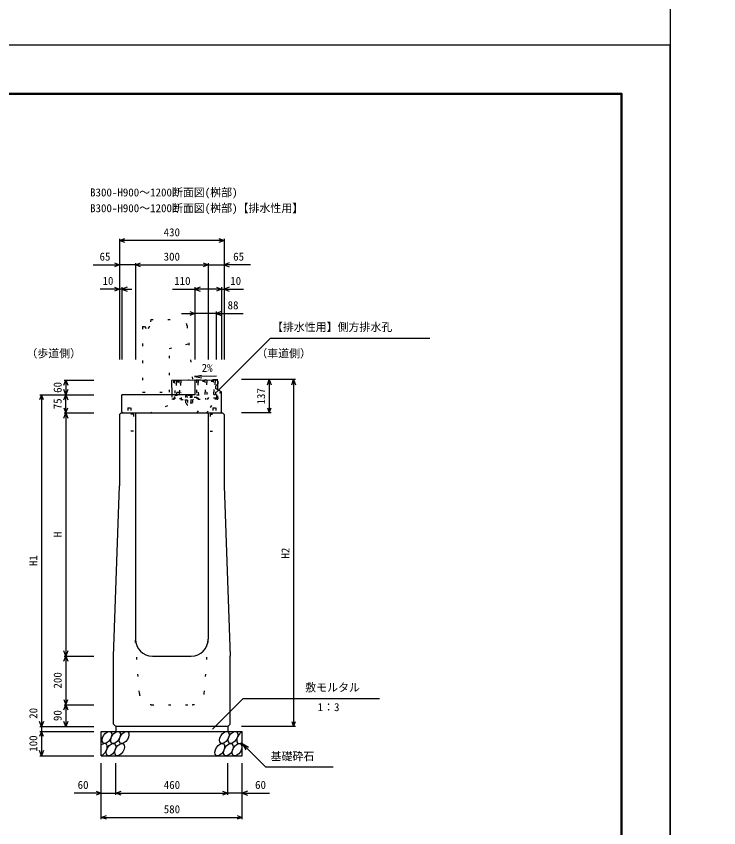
# Model space of a CAD drawing. Units: millimetres, scale not verified. Extents: x -12600 to 12600, y -5940 to 5940.
# Drawn here: x -6890 to -4000, y -3219 to 119 of the extents above; entities that cross this region are included whole.
import ezdxf
from ezdxf.enums import TextEntityAlignment as Align

# ---------------------------------------------------------------- set-up
doc = ezdxf.new("R2010")
doc.units = ezdxf.units.MM
doc.header["$LTSCALE"] = 40
doc.linetypes.add('DOTTED', pattern=[1.75, 0.25, -1.5])
for name, color, linetype, lineweight in [('0-0_DIM', 7, 'Continuous', 25), ('0-1_Defpoints', 5, 'Continuous', 25), ('0-2_HATCH', 6, 'DOTTED', 25), ('0-5_OUTLINE', 3, 'Continuous', 25), ('0-6_OUTLINE2', 4, 'DOTTED', 25), ('0-7_TXT', 7, 'Continuous', 25), ('0-8_WAKU', 3, 'Continuous', 25)]:
    doc.layers.add(name, color=color, linetype=linetype, lineweight=lineweight)
doc.styles.add('ＭＳ ゴシック', font='')
doc.styles.get('ＭＳ ゴシック').set_extended_font_data('MS Gothic')

msp = doc.modelspace()

# ---------------------------------------------------------------- linework, layer by layer
at = {"layer": '0-0_DIM'}
for p, q in [((-6465, -796.3), (-6465, -1292.94)), ((-6035, -796.3), (-6035, -1292.94)), ((-6035, -803.8), (-6465, -803.8)), ((-6400, -896.3), (-6400, -1292.94)), ((-6100, -896.3), (-6100, -1292.94)), ((-6573.38, -903.8), (-6465, -903.8)), ((-6400, -903.8), (-6465, -903.8)), ((-6400, -903.8), (-6100, -903.8)), ((-6100, -903.8), (-6035, -903.8)), ((-5926.62, -903.8), (-6035, -903.8)), ((-6455, -996.3), (-6455, -1292.94)), ((-6155, -996.3), (-6155, -1292.94)), ((-6045, -996.3), (-6045, -1292.94)), ((-6465, -1003.8), (-6544.84, -1003.8)), ((-6455, -1003.8), (-6465, -1003.8)), ((-6455, -1003.8), (-6415.08, -1003.8)), ((-6247.82, -1003.8), (-6155, -1003.8)), ((-6045, -1003.8), (-6155, -1003.8)), ((-6045, -1003.8), (-6035, -1003.8)), ((-6035, -1003.8), (-5955.16, -1003.8)), ((-6067, -1096.3), (-6067, -1292.94)), ((-6210, -1103.8), (-6155, -1103.8)), ((-6067, -1103.8), (-6155, -1103.8)), ((-6067, -1103.8), (-5957, -1103.8)), ((-6066.54, -1427.09), (-5844.4, -1204.95)), ((-5844.4, -1204.95), (-5188.5, -1204.95)), ((-6693.5, -1377.94), (-6571, -1377.94)), ((-6686, -1377.94), (-6686, -1437.94)), ((-5741.5, -1375.94), (-5964, -1375.94)), ((-5849, -1375.94), (-5849, -1512.94)), ((-5749, -1375.94), (-5749, -2802.94)), ((-6793.5, -1437.94), (-6571, -1437.94)), ((-6786, -1437.94), (-6786, -2802.94)), ((-6686, -1512.94), (-6686, -1437.94)), ((-6693.5, -1512.94), (-6571, -1512.94)), ((-6686, -1512.94), (-6686, -2512.94)), ((-5841.5, -1512.94), (-5964, -1512.94)), ((-6693.5, -2512.94), (-6571, -2512.94)), ((-6686, -2512.94), (-6686, -2712.94)), ((-6082.89, -2813.75), (-5956.66, -2687.52)), ((-5956.66, -2687.52), (-5395.19, -2687.52)), ((-6693.5, -2712.94), (-6571, -2712.94)), ((-6686, -2712.94), (-6686, -2802.94)), ((-6793.5, -2802.94), (-6571, -2802.94)), ((-6786, -2802.94), (-6786, -2822.94)), ((-5741.5, -2802.94), (-5964, -2802.94)), ((-6793.5, -2822.94), (-6571, -2822.94)), ((-6786, -2822.94), (-6786, -2922.94)), ((-5960, -2872.94), (-5864.24, -2968.7)), ((-5960, -2872.94), (-5934.02, -2887.94)), ((-5960, -2872.94), (-5945, -2898.92)), ((-6793.5, -2922.94), (-6571, -2922.94)), ((-6540, -3184.31), (-6540, -2952.94)), ((-6480, -3084.31), (-6480, -2952.94)), ((-6020, -3084.31), (-6020, -2952.94)), ((-5960, -3184.31), (-5960, -2952.94)), ((-5864.24, -2968.7), (-5586.69, -2968.7)), ((-6540, -3076.81), (-6651.79, -3076.81)), ((-6540, -3076.81), (-6480, -3076.81)), ((-6480, -3076.81), (-6020, -3076.81)), ((-5960, -3076.81), (-6020, -3076.81)), ((-5960, -3076.81), (-5848.21, -3076.81)), ((-6540, -3176.81), (-5960, -3176.81))]:
    msp.add_line(p, q, dxfattribs=at)
for points in [[(-6443.86, -811.5), (-6465, -803.8), (-6443.86, -796.11)], [(-6056.14, -796.11), (-6035, -803.8), (-6056.14, -811.5)], [(-6486.14, -896.11), (-6465, -903.8), (-6486.14, -911.5)], [(-6378.86, -911.5), (-6400, -903.8), (-6378.86, -896.11)], [(-6121.14, -896.11), (-6100, -903.8), (-6121.14, -911.5)], [(-6013.86, -896.11), (-6035, -903.8), (-6013.86, -911.5)], [(-6486.14, -996.11), (-6465, -1003.8), (-6486.14, -1011.5)], [(-6433.86, -996.11), (-6455, -1003.8), (-6433.86, -1011.5)], [(-6133.86, -996.11), (-6155, -1003.8), (-6133.86, -1011.5)], [(-6066.14, -996.11), (-6045, -1003.8), (-6066.14, -1011.5)], [(-6013.86, -996.11), (-6035, -1003.8), (-6013.86, -1011.5)], [(-6176.14, -1096.11), (-6155, -1103.8), (-6176.14, -1111.5)], [(-6045.86, -1096.11), (-6067, -1103.8), (-6045.86, -1111.5)], [(-6693.7, -1399.09), (-6686, -1377.94), (-6678.3, -1399.09)], [(-5856.7, -1397.09), (-5849, -1375.94), (-5841.3, -1397.09)], [(-5756.7, -1397.09), (-5749, -1375.94), (-5741.3, -1397.09)], [(-6678.3, -1416.8), (-6686, -1437.94), (-6693.7, -1416.8)], [(-6778.3, -1459.09), (-6786, -1437.94), (-6793.7, -1459.09)], [(-6693.7, -1459.09), (-6686, -1437.94), (-6678.3, -1459.09)], [(-6693.7, -1491.8), (-6686, -1512.94), (-6678.3, -1491.8)], [(-5856.7, -1491.8), (-5849, -1512.94), (-5841.3, -1491.8)], [(-6693.7, -1534.09), (-6686, -1512.94), (-6678.3, -1534.09)], [(-6678.3, -2491.8), (-6686, -2512.94), (-6693.7, -2491.8)], [(-6693.7, -2534.09), (-6686, -2512.94), (-6678.3, -2534.09)], [(-6693.7, -2691.8), (-6686, -2712.94), (-6678.3, -2691.8)], [(-6693.7, -2734.09), (-6686, -2712.94), (-6678.3, -2734.09)], [(-6778.3, -2781.8), (-6786, -2802.94), (-6793.7, -2781.8)], [(-6678.3, -2781.8), (-6686, -2802.94), (-6693.7, -2781.8)], [(-5756.7, -2781.8), (-5749, -2802.94), (-5741.3, -2781.8)], [(-6778.3, -2844.09), (-6786, -2822.94), (-6793.7, -2844.09)], [(-6778.3, -2901.8), (-6786, -2922.94), (-6793.7, -2901.8)], [(-6561.14, -3069.11), (-6540, -3076.81), (-6561.14, -3084.5)], [(-6458.86, -3084.5), (-6480, -3076.81), (-6458.86, -3069.11)], [(-6041.14, -3069.11), (-6020, -3076.81), (-6041.14, -3084.5)], [(-5938.86, -3069.11), (-5960, -3076.81), (-5938.86, -3084.5)], [(-6518.86, -3184.5), (-6540, -3176.81), (-6518.86, -3169.11)], [(-5981.14, -3169.11), (-5960, -3176.81), (-5981.14, -3184.5)]]:
    msp.add_lwpolyline(points, dxfattribs=at)
at = {"layer": '0-1_Defpoints'}
for points in [[(-4200, -5940), (12600, -5940), (12600, 5940), (-4200, 5940)], [(-12600, -5940), (-4200, -5940), (-4200, 0), (-12600, 0)]]:
    msp.add_lwpolyline(points, close=True, dxfattribs=at)
at = {"layer": '0-2_HATCH'}
for p, q in [((-6240.76, -1459.59), (-6242.28, -1379.6)), ((-6071.31, -1376.85), (-6238.28, -1380.03)), ((-6219.61, -1379.67), (-6231.23, -1382.37)), ((-6219.5, -1385.67), (-6231.16, -1385.89)), ((-6212.61, -1379.54), (-6211.19, -1454.53)), ((-6061.32, -1376.16), (-6155, -1377.94)), ((-6148.96, -1378.33), (-6147.53, -1453.31)), ((-6113.63, -1377.65), (-6141.85, -1384.19)), ((-6113.52, -1383.65), (-6141.85, -1384.19)), ((-6078.31, -1376.98), (-6106.52, -1383.52)), ((-6078.19, -1382.98), (-6106.52, -1383.52)), ((-6064.46, -1447.23), (-6065.82, -1376.24)), ((-6061, -1392.85), (-6061.32, -1376.16)), ((-6236.85, -1455.01), (-6237.32, -1430.02)), ((-6070.35, -1426.84), (-6069.88, -1451.83)), ((-6059.85, -1453.14), (-6060.53, -1417.77)), ((-6068.88, -1451.82), (-6240.85, -1455.09)), ((-6062.79, -1456.2), (-6240.76, -1459.59)), ((-6237.13, -1440.02), (-6211.47, -1439.53)), ((-6147.62, -1448.81), (-6211.27, -1450.03)), ((-6195.54, -1458.73), (-6162.54, -1458.1)), ((-6192.63, -1472.68), (-6192.86, -1460.18)), ((-6190, -1440.26), (-6192.46, -1442.19)), ((-6192.3, -1449.69), (-6192.46, -1442.19)), ((-6166.06, -1449.15), (-6192.3, -1449.69)), ((-6192.06, -1441.84), (-6190, -1440.26)), ((-6168.75, -1439.82), (-6190, -1440.26)), ((-6186.06, -1449.56), (-6186.21, -1442.06)), ((-6185.94, -1460.05), (-6185.7, -1472.54)), ((-6172.31, -1449.27), (-6172.46, -1441.78)), ((-6172.08, -1459.78), (-6171.85, -1472.28)), ((-6166.63, -1441.31), (-6168.75, -1439.82)), ((-6166.06, -1449.15), (-6166.21, -1441.65)), ((-6165.16, -1459.65), (-6164.92, -1472.15)), ((-6162.54, -1458.1), (-6162.51, -1459.6)), ((-6147.82, -1438.32), (-6070.16, -1436.84)), ((-6110.87, -1452.62), (-6110.78, -1457.11)), ((-6164.92, -1472.15), (-6192.63, -1472.68))]:
    msp.add_line(p, q, dxfattribs=at)
at = {"layer": '0-2_HATCH', "linetype": 'Continuous'}
msp.add_line((-6060.53, -1417.77), (-6061, -1392.85), dxfattribs=at)
msp.add_lwpolyline([(-6155, -1377.94), (-6251.28, -1379.78), (-6250.18, -1437.94)], dxfattribs=at)
at = {"layer": '0-2_HATCH'}
for points in [[(-6237.32, -1430.02), (-6235.82, -1429.99), (-6236.59, -1390), (-6238.09, -1390.03), (-6238.28, -1380.03)], [(-6232.78, -1379.92), (-6233.29, -1379.23), (-6236.29, -1379.29), (-6236.78, -1380)], [(-6231.28, -1379.89), (-6231.09, -1389.89), (-6232.59, -1389.92), (-6231.82, -1429.91), (-6230.33, -1429.89), (-6230.13, -1439.88)], [(-6218.47, -1439.66), (-6218.66, -1429.66), (-6217.16, -1429.64), (-6217.92, -1389.64), (-6219.42, -1389.67), (-6219.61, -1379.67)], [(-6214.11, -1379.57), (-6214.63, -1378.88), (-6217.63, -1378.93), (-6218.11, -1379.64)], [(-6212.42, -1389.54), (-6213.92, -1389.57), (-6213.16, -1429.56), (-6211.66, -1429.53)], [(-6178.79, -1378.9), (-6179.3, -1378.2), (-6182.3, -1378.26), (-6182.79, -1378.97)], [(-6148.01, -1428.32), (-6146.51, -1428.29), (-6147.27, -1388.3), (-6148.77, -1388.33)], [(-6143.46, -1378.22), (-6143.97, -1377.53), (-6146.97, -1377.59), (-6147.46, -1378.3)], [(-6141.96, -1378.19), (-6141.77, -1388.19), (-6143.27, -1388.22), (-6142.51, -1428.21), (-6141.01, -1428.18), (-6140.82, -1438.18)], [(-6112.49, -1437.64), (-6112.68, -1427.65), (-6111.18, -1427.62), (-6111.94, -1387.62), (-6113.44, -1387.65), (-6113.63, -1377.65)], [(-6108.13, -1377.55), (-6108.65, -1376.86), (-6111.65, -1376.92), (-6112.13, -1377.63)], [(-6106.63, -1377.52), (-6106.44, -1387.52), (-6107.94, -1387.55), (-6107.18, -1427.54), (-6105.68, -1427.51), (-6105.49, -1437.51)], [(-6077.16, -1436.97), (-6077.35, -1426.97), (-6075.85, -1426.94), (-6076.61, -1386.95), (-6078.11, -1386.98), (-6078.31, -1376.98)], [(-6072.81, -1376.88), (-6073.32, -1376.19), (-6076.32, -1376.24), (-6076.81, -1376.95)], [(-6071.31, -1376.85), (-6071.12, -1386.85), (-6072.62, -1386.87), (-6071.85, -1426.87), (-6070.35, -1426.84)], [(-6250.18, -1437.94), (-6249.85, -1454.76), (-6240.86, -1454.59)], [(-6162.51, -1459.6), (-6195.51, -1460.23), (-6195.54, -1458.73)]]:
    msp.add_lwpolyline(points, dxfattribs=at)
for centre, radius, start, end in [((-6189.27, -1445.4), 4.53, 47.57461, 134.78335), ((-6178.96, -1460.2), 19.53, 70.56972, 111.78823), ((-6169.27, -1444.99), 4.53, 47.57461, 134.78335), ((-6068.96, -1447.32), 4.5, 271.09113, 1.09113), ((-6062.85, -1453.2), 3, 271.09113, 1.09113), ((-6178.77, -1472.41), 11, 181.09113, 1.09113)]:
    msp.add_arc(centre, radius, start, end, dxfattribs=at)
at = {"layer": '0-2_HATCH', "linetype": 'Continuous'}
for centre in [(-6517.11, -2847.94), (-6481.63, -2847.94), (-6446.16, -2847.94), (-6033.95, -2847.94), (-5998.48, -2847.94), (-6500.23, -2897.94), (-6464.75, -2897.94), (-6052.55, -2897.94), (-6017.07, -2897.94), (-5981.59, -2897.94)]:
    msp.add_ellipse(centre, major_axis=(14.54, 23.54), ratio=0.5792, dxfattribs=at)
for centre, start_param, end_param in [((-5963, -2847.94), 0.6666252, 4.1103269), ((-6535.7, -2897.94), 3.7419964, 7.318141)]:
    msp.add_ellipse(centre, major_axis=(14.54, 23.54), ratio=0.5792, start_param=start_param, end_param=end_param, dxfattribs=at)
at = {"layer": '0-5_OUTLINE', "linetype": 'DOTTED'}
for p, q in [((-6337, -1127.94), (-6340, -1157.94)), ((-6337, -1127.94), (-6217.15, -1127.94)), ((-6370, -1157.94), (-6370, -1427.94)), ((-6342, -1157.94), (-6352, -1167.94)), ((-6342, -1157.94), (-6340, -1157.94)), ((-6187.3, -1154.96), (-6160, -1427.94)), ((-6370, -1427.94), (-6160, -1427.94))]:
    msp.add_line(p, q, dxfattribs=at)
at = {"layer": '0-5_OUTLINE'}
for p, q in [((-6155, -1377.94), (-6066.86, -1376.26)), ((-6155, -1377.94), (-6155, -1437.94)), ((-6070, -1402.85), (-6061, -1392.85)), ((-6066.86, -1376.26), (-6061, -1382)), ((-6061, -1382), (-6061, -1392.85)), ((-6070, -1402.85), (-6070, -1412.85)), ((-6045, -1425.85), (-6070, -1412.85)), ((-6045, -1507.94), (-6045, -1425.85)), ((-6455, -1507.94), (-6455, -1437.94)), ((-6155, -1437.94), (-6455, -1437.94)), ((-6465, -1518.94), (-6459, -1512.94)), ((-6465, -1518.94), (-6465, -1812.94)), ((-6459, -1512.94), (-6041, -1512.94)), ((-6455, -1507.94), (-6450, -1512.94)), ((-6400, -1512.94), (-6400, -2442.94)), ((-6100, -1512.94), (-6100, -2442.94)), ((-6050, -1512.94), (-6045, -1507.94)), ((-6041, -1512.94), (-6035, -1518.94)), ((-6035, -1518.94), (-6035, -1812.94)), ((-6490, -2512.94), (-6465, -1812.94)), ((-6035, -1812.94), (-6010, -2512.94)), ((-6490, -2792.94), (-6490, -2512.94)), ((-6330, -2512.94), (-6170, -2512.94)), ((-6490, -2792.94), (-6480, -2802.94)), ((-6020, -2802.94), (-6480, -2802.94)), ((-6480, -2802.94), (-6480, -2822.94)), ((-6020, -2802.94), (-6020, -2822.94)), ((-6540, -2822.94), (-5960, -2822.94)), ((-6540, -2922.94), (-6540, -2822.94)), ((-5960, -2922.94), (-5960, -2822.94)), ((-6540, -2922.94), (-5960, -2922.94))]:
    msp.add_line(p, q, dxfattribs=at)
at = {"layer": '0-5_OUTLINE', "linetype": 'DOTTED'}
msp.add_lwpolyline([(-6370, -1157.94), (-6362, -1157.94), (-6352, -1167.94)], dxfattribs=at)
at = {"layer": '0-5_OUTLINE'}
msp.add_lwpolyline([(-6020, -2802.94), (-6010, -2792.94), (-6010, -2512.94)], dxfattribs=at)
at = {"layer": '0-5_OUTLINE', "linetype": 'DOTTED'}
msp.add_arc((-6217.15, -1157.94), 30, 5.71059, 90, dxfattribs=at)
at = {"layer": '0-5_OUTLINE'}
for centre, start, end in [((-6330, -2442.94), 180, 270), ((-6170, -2442.94), 270, 0)]:
    msp.add_arc(centre, 70, start, end, dxfattribs=at)
at = {"layer": '0-6_OUTLINE2'}
for p, q in [((-6146.21, -1512.79), (-6070, -1412.85)), ((-6048.67, -1423.94), (-6105.81, -1512.79)), ((-6340.12, -1512.94), (-6208.77, -1458.98)), ((-6107.2, -1512.94), (-6059.88, -1451.64)), ((-6431, -1492.44), (-6419, -1492.44)), ((-6431, -1492.44), (-6431, -1517.44)), ((-6419, -1492.44), (-6419, -1517.44)), ((-6081, -1492.44), (-6069, -1492.44)), ((-6081, -1492.44), (-6081, -1517.44)), ((-6069, -1492.44), (-6069, -1517.44)), ((-6408, -1517.44), (-6463.5, -1517.44)), ((-6408, -1517.44), (-6408, -1587.44)), ((-6092, -1517.44), (-6092, -1587.44)), ((-6092, -1517.44), (-6036.5, -1517.44)), ((-6408, -1587.44), (-6463.5, -1587.44)), ((-6092, -1587.44), (-6036.5, -1587.44)), ((-6383.43, -2666.64), (-6400, -2442.94)), ((-6116.57, -2666.64), (-6100, -2442.94)), ((-6333.57, -2712.94), (-6166.43, -2712.94))]:
    msp.add_line(p, q, dxfattribs=at)
msp.add_lwpolyline([(-6260, -1427.94), (-6260, -1248.16), (-6180.39, -1228.03)], dxfattribs=at)
for centre, start, end in [((-6333.57, -2662.94), 184.23639, 270), ((-6166.43, -2662.94), 270, 355.76361)]:
    msp.add_arc(centre, 50, start, end, dxfattribs=at)
at = {"layer": '0-7_TXT'}
msp.add_line((-6156.83, -1363.34), (-6127.19, -1367.99), dxfattribs=at)
msp.add_lwpolyline([(-6066.41, -1361.62), (-6156.83, -1363.34), (-6127.39, -1357.57)], dxfattribs=at)
at = {"layer": '0-8_WAKU', "lineweight": 50}
msp.add_lwpolyline([(-12400, -5740), (-4400, -5740), (-4400, -200), (-12400, -200)], close=True, dxfattribs=at)

# ---------------------------------------------------------------- texts
at = {"layer": '0-0_DIM', "style": 'ＭＳ ゴシック'}
for s, p in [('430', (-6283.75, -796.3)), ('65', (-6547.34, -896.3)), ('300', (-6283.75, -896.3)), ('65', (-5997.66, -896.3)), ('10', (-6535.21, -996.3)), ('110', (-6240.27, -996.3)), ('10', (-6009.79, -996.3)), ('88', (-6020.68, -1096.3)), ('【排水性用】側方排水孔', (-5838.21, -1186.21)), ('（歩道側）', (-6848.39, -1294.65)), ('（車道側）', (-5902.57, -1294.65)), ('敷モルタル', (-5701.06, -2668.78)), ('1：3', (-5650.06, -2749.47)), ('基礎砕石', (-5843.68, -2951.53)), ('60', (-6637.5, -3069.31)), ('460', (-6283.22, -3069.31)), ('60', (-5907.5, -3069.31)), ('580', (-6283.22, -3169.31))]:
    msp.add_text(s, height=32.99, dxfattribs=at).set_placement(p, align=Align.BOTTOM_LEFT)
for s, p in [('60', (-6693.5, -1430.44)), ('137', (-5856.5, -1478.19)), ('75', (-6693.5, -1497.94)), ('H', (-6693.5, -2024.19)), ('H2', (-5756.5, -2111.94)), ('H1', (-6793.5, -2142.94)), ('200', (-6693.5, -2646.69)), ('20', (-6793.5, -2771.13)), ('90', (-6693.5, -2780.44)), ('100', (-6793.5, -2906.69))]:
    msp.add_text(s, height=32.99, rotation=90, dxfattribs=at).set_placement(p, align=Align.BOTTOM_LEFT)
at = {"layer": '0-7_TXT', "style": 'ＭＳ ゴシック'}
for s, p in [('B300-H900～1200断面図(桝部)', (-6586.24, -632.34)), ('B300-H900～1200断面図(桝部)【排水性用】', (-6586.24, -697.21)), ('2%', (-6127.26, -1354.01))]:
    msp.add_text(s, height=32.99, dxfattribs=at).set_placement(p, align=Align.BOTTOM_LEFT)

doc.saveas('drawing.dxf')
